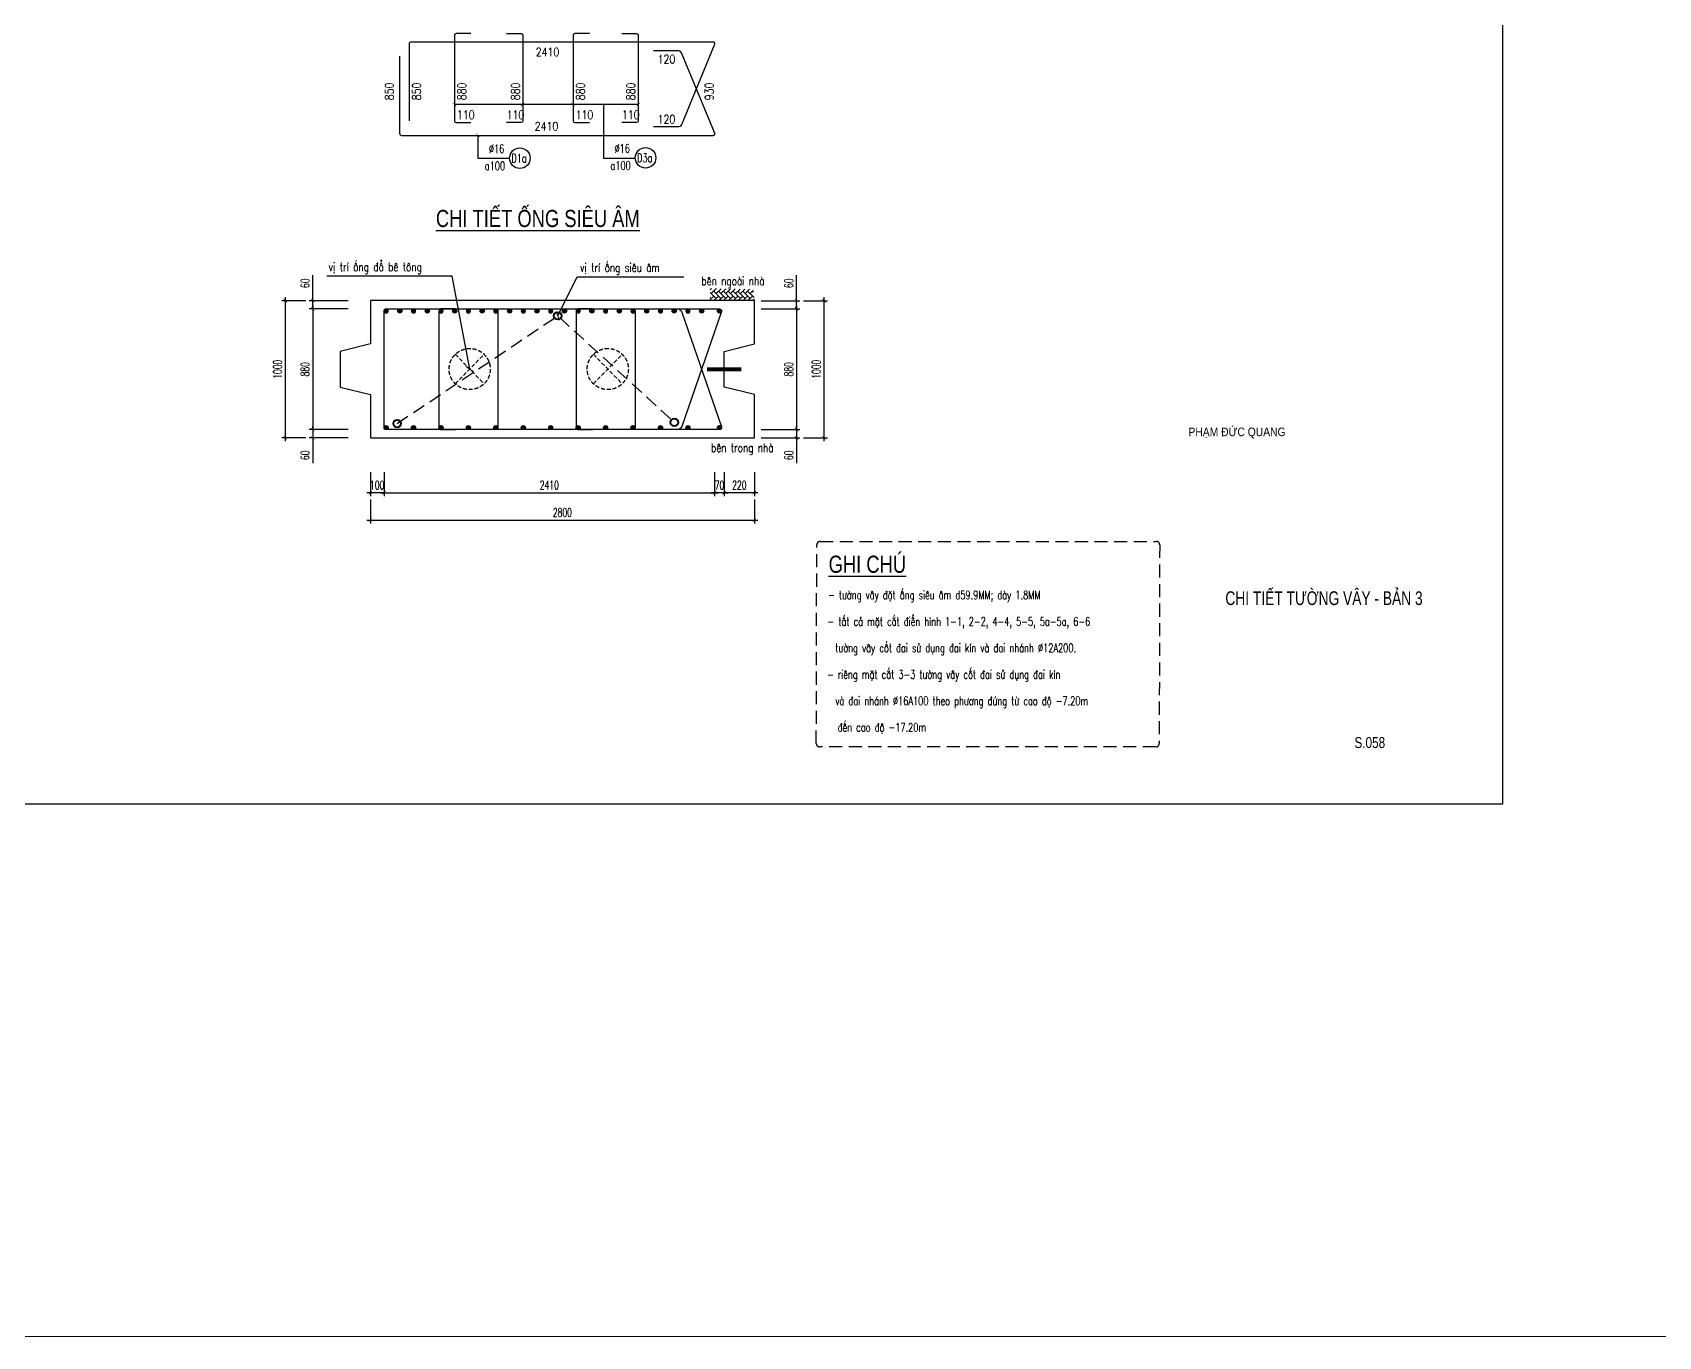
# Model space of a CAD drawing. Header units: millimetres. Extents: x -143483 to 1166745, y -1448440 to -1202244.
# Drawn here: x 208281 to 255695, y -1285398 to -1247386 of the extents above; entities that cross this region are included whole.
import ezdxf
from ezdxf.enums import TextEntityAlignment as Align

# ---------------------------------------------------------------- set-up
doc = ezdxf.new("R2010")
doc.units = ezdxf.units.MM
doc.header["$LTSCALE"] = 30
doc.header["$PDMODE"] = 3
doc.linetypes.add('DASHED', pattern=[19.05, 12.7, -6.35])
doc.layers.get('0').update_dxf_attribs({"lineweight": 9})
doc.layers.get('Defpoints').update_dxf_attribs({"lineweight": 9})
for name, color, linetype in [('0-Chu khung ten', 7, 'Continuous'), ('ccu11-Cotthep', 9, 'Continuous'), ('ccu11-Dim', 8, 'Continuous'), ('ccu11-Hatch', 8, 'Continuous'), ('ccu11-Manh', 8, 'Continuous'), ('ccu11-Text', 31, 'Continuous'), ('ccu11-Thay', 7, 'Continuous'), ('ccu11-Thep', 4, 'Continuous'), ('ccu11-Thep doc', 4, 'Continuous'), ('ccu11-Thepdai', 6, 'Continuous')]:
    doc.layers.add(name, color=color, linetype=linetype)
doc.layers.add('ccu11-Khuat', color=9, linetype='DASHED', lineweight=30)
doc.layers.add('Vicom_thep doc', color=1, linetype='Continuous', lineweight=35)
doc.styles.add('ccu11-dim', font='vnsimli.shx', dxfattribs={"width": 0.65, "bigfont": 'bigfont.shx'})
doc.styles.add('ccu11-VnAvantH', font='VHAVAN.TTF')
doc.styles.add('ccu11-VnAvH-B', font='VHAVANB.TTF')
doc.styles.add('ccu11-vnsimli', font='vnsimli.shx', dxfattribs={"width": 0.8, "bigfont": 'vns.shx'})
doc.styles.add('ccu11-vnsimple', font='vnsimple.shx', dxfattribs={"bigfont": 'bigfont.shx'})
doc.styles.add('ccu11_simli', font='vnsimli.shx', dxfattribs={"width": 0.8})
doc.styles.add('LoGoTTAs1', font='VHARIAL.TTF')
doc.styles.add('LoGoTTAs2', font='VHAVAN.TTF')
doc.styles.add('VNARIALH', font='VHARIAL.TTF')
doc.dimstyles.new('ccu11-100', dxfattribs={"dimscale": 100, "dimtxt": 2.5, "dimasz": 1, "dimexe": 1, "dimexo": 2, "dimgap": 1, "dimtad": 1, "dimdec": 0, "dimdsep": 46, "dimtxsty": 'ccu11-dim', "dimblk": 'ARCHTICK', "dimcen": -1, "dimdle": 1, "dimclrd": 256, "dimclre": 256, "dimclrt": 3, "dimadec": 0, "dimazin": 2, "dimtfac": 0.1, "dimtdec": 0, "dimtmove": 0, "dimatfit": 1, "dimldrblk": 'ARCHTICK', "dimfxl": 0, "dimtvp": 0.833333, "dimtolj": 1, "dimtzin": 12, "dimarcsym": 0})
doc.dimstyles.new('ccu11-100x4', dxfattribs={"dimscale": 100, "dimtxt": 2.5, "dimasz": 1, "dimexe": 1, "dimexo": 2, "dimgap": 1, "dimtad": 1, "dimdec": 0, "dimlfac": 0.25, "dimdsep": 46, "dimtxsty": 'ccu11-dim', "dimblk": 'ARCHTICK', "dimcen": -1, "dimdle": 1, "dimclrd": 256, "dimclre": 256, "dimclrt": 3, "dimadec": 0, "dimazin": 2, "dimtfac": 0.1, "dimtdec": 0, "dimtmove": 0, "dimatfit": 1, "dimldrblk": 'ARCHTICK', "dimfxl": 0, "dimtvp": 0.833333, "dimtolj": 1, "dimtzin": 12, "dimarcsym": 0})

# ---------------------------------------------------------------- blocks, each defined once
blk = doc.blocks.new('MCT')
at = {"ltscale": 0.005}
for p, q in [((-0.49, 0), (0.49, 0)), ((0.35, -0.35), (-0.35, 0.35)), ((-0.35, -0.35), (0.35, 0.35)), ((0, -0.49), (0, 0.49))]:
    blk.add_line(p, q, dxfattribs=at)
blk.add_circle((0, 0), 0.492, dxfattribs=at)
blk = doc.blocks.new('*U2123')
at = {"layer": 'ccu11-Thep doc', "xscale": -121.9200000001001, "yscale": 121.9200000001001, "zscale": 121.92, "rotation": 270}
blk.add_blockref('MCT', (0, 0), dxfattribs=at)
blk = doc.blocks.new('*U2124')
at = {"layer": 'ccu11-Thep doc', "color": 0, "linetype": 'ByBlock', "lineweight": -2, "transparency": 16777216}
for p in [(0, 0), (800, 0), (1600, 0), (2400, 0), (3200, 0), (4000, 0), (4800, 0), (5600, 0), (6400, 0), (7200, 0), (8000, 0), (8800, 0)]:
    blk.add_blockref('*U2123', p, dxfattribs=at)
blk = doc.blocks.new('*U2125')
at = {"layer": 'ccu11-Thep doc', "xscale": -121.9200000001001, "yscale": 121.9200000001001, "zscale": 121.92, "rotation": 270}
blk.add_blockref('MCT', (0, 0), dxfattribs=at)
blk = doc.blocks.new('*U2126')
at = {"layer": 'ccu11-Thep doc', "color": 0, "linetype": 'ByBlock', "lineweight": -2, "transparency": 16777216}
for p in [(0, 0), (800, 0), (1600, 0), (2400, 0), (3200, 0), (4000, 0), (4800, 0), (5600, 0), (6400, 0), (7200, 0), (8000, 0), (8800, 0)]:
    blk.add_blockref('*U2125', p, dxfattribs=at)
blk = doc.blocks.new('_ARCHTICK')
at = {"color": 0, "linetype": 'ByBlock', "const_width": 0.15}
blk.add_lwpolyline([(-0.5, -0.5), (0.5, 0.5)], dxfattribs=at)
blk = doc.blocks.new('*D2570')
at = {"layer": 'ccu11-Dim', "linetype": 'ByBlock', "lineweight": -2, "ltscale": 30, "transparency": 16777216}
for p, q in [((216453, -1255203), (216453, -1254463)), ((217481, -1255203), (216353, -1255203)), ((217481, -1255443), (216353, -1255443)), ((216453, -1255443), (216453, -1255203)), ((216453, -1255443), (216453, -1255543))]:
    blk.add_line(p, q, dxfattribs=at)
at = {"layer": 'Defpoints', "color": 0, "linetype": 'ByBlock', "ltscale": 30, "transparency": 16777216}
for p in [(216453, -1255443), (217681, -1255203), (217681, -1255443)]:
    blk.add_point(p, dxfattribs=at)
at = {"layer": 'ccu11-Dim', "linetype": 'ByBlock', "lineweight": -2, "ltscale": 30, "transparency": 16777216, "xscale": 100, "yscale": 100, "zscale": 100}
for p, rotation in [((216453, -1255203), 270), ((216453, -1255443), 90)]:
    blk.add_blockref('_ARCHTICK', p, dxfattribs=dict(at, rotation=rotation))
at = {"layer": 'ccu11-Dim', "color": 3, "linetype": 'ByBlock', "ltscale": 30, "transparency": 16777216, "insert": (216228, -1254695), "char_height": 250, "attachment_point": 5, "rotation": 90, "style": 'ccu11-dim'}
blk.add_mtext('\\A1;60', dxfattribs=at)
blk = doc.blocks.new('*D2571')
at = {"layer": 'ccu11-Dim', "linetype": 'ByBlock', "lineweight": -2, "ltscale": 30, "transparency": 16777216}
for p, q in [((217481, -1255443), (216353, -1255443)), ((216453, -1255343), (216453, -1259063)), ((217481, -1258963), (216353, -1258963))]:
    blk.add_line(p, q, dxfattribs=at)
at = {"layer": 'Defpoints', "color": 0, "linetype": 'ByBlock', "ltscale": 30, "transparency": 16777216}
for p in [(217681, -1255443), (216453, -1258963), (217681, -1258963)]:
    blk.add_point(p, dxfattribs=at)
at = {"layer": 'ccu11-Dim', "linetype": 'ByBlock', "lineweight": -2, "ltscale": 30, "transparency": 16777216, "xscale": 100, "yscale": 100, "zscale": 100}
for p, rotation in [((216453, -1255443), 90), ((216453, -1258963), 270)]:
    blk.add_blockref('_ARCHTICK', p, dxfattribs=dict(at, rotation=rotation))
at = {"layer": 'ccu11-Dim', "color": 3, "linetype": 'ByBlock', "ltscale": 30, "transparency": 16777216, "insert": (216228, -1257203), "char_height": 250, "attachment_point": 5, "rotation": 90, "style": 'ccu11-dim'}
blk.add_mtext('\\A1;880', dxfattribs=at)
blk = doc.blocks.new('*D2572')
at = {"layer": 'ccu11-Dim', "linetype": 'ByBlock', "lineweight": -2, "ltscale": 30, "transparency": 16777216}
for p, q in [((217481, -1258963), (216353, -1258963)), ((217481, -1259203), (216353, -1259203)), ((216453, -1258963), (216453, -1258863)), ((216453, -1258963), (216453, -1259203)), ((216453, -1259203), (216453, -1259942))]:
    blk.add_line(p, q, dxfattribs=at)
at = {"layer": 'Defpoints', "color": 0, "linetype": 'ByBlock', "ltscale": 30, "transparency": 16777216}
for p in [(216453, -1258963), (217681, -1258963), (217681, -1259203)]:
    blk.add_point(p, dxfattribs=at)
at = {"layer": 'ccu11-Dim', "linetype": 'ByBlock', "lineweight": -2, "ltscale": 30, "transparency": 16777216, "xscale": 100, "yscale": 100, "zscale": 100}
for p, rotation in [((216453, -1258963), 270), ((216453, -1259203), 90)]:
    blk.add_blockref('_ARCHTICK', p, dxfattribs=dict(at, rotation=rotation))
at = {"layer": 'ccu11-Dim', "color": 3, "linetype": 'ByBlock', "ltscale": 30, "transparency": 16777216, "insert": (216228, -1259711), "char_height": 250, "attachment_point": 5, "rotation": 90, "style": 'ccu11-dim'}
blk.add_mtext('\\A1;60', dxfattribs=at)
blk = doc.blocks.new('*D2573')
at = {"layer": 'ccu11-Dim', "linetype": 'ByBlock', "lineweight": -2, "ltscale": 30, "transparency": 16777216}
for p, q in [((216253, -1255203), (215553, -1255203)), ((215653, -1255103), (215653, -1259303)), ((216253, -1259203), (215553, -1259203))]:
    blk.add_line(p, q, dxfattribs=at)
at = {"layer": 'Defpoints', "color": 0, "linetype": 'ByBlock', "ltscale": 30, "transparency": 16777216}
for p in [(216453, -1255203), (215653, -1259203), (216453, -1259203)]:
    blk.add_point(p, dxfattribs=at)
at = {"layer": 'ccu11-Dim', "linetype": 'ByBlock', "lineweight": -2, "ltscale": 30, "transparency": 16777216, "xscale": 100, "yscale": 100, "zscale": 100}
for p, rotation in [((215653, -1255203), 90), ((215653, -1259203), 270)]:
    blk.add_blockref('_ARCHTICK', p, dxfattribs=dict(at, rotation=rotation))
at = {"layer": 'ccu11-Dim', "color": 3, "linetype": 'ByBlock', "ltscale": 30, "transparency": 16777216, "insert": (215428, -1257203), "char_height": 250, "attachment_point": 5, "rotation": 90, "style": 'ccu11-dim'}
blk.add_mtext('\\A1;1000', dxfattribs=at)
blk = doc.blocks.new('*D2574')
at = {"layer": 'ccu11-Dim', "linetype": 'ByBlock', "lineweight": -2, "ltscale": 30, "transparency": 16777216}
for p, q in [((228452, -1260203), (228452, -1260903)), ((229332, -1260203), (229332, -1260903)), ((229432, -1260803), (228352, -1260803))]:
    blk.add_line(p, q, dxfattribs=at)
at = {"layer": 'Defpoints', "color": 0, "linetype": 'ByBlock', "ltscale": 30, "transparency": 16777216}
for p in [(228452, -1260003), (229332, -1260003), (228452, -1260803)]:
    blk.add_point(p, dxfattribs=at)
at = {"layer": 'ccu11-Dim', "linetype": 'ByBlock', "lineweight": -2, "ltscale": 30, "transparency": 16777216, "xscale": 100, "yscale": 100, "zscale": 100, "rotation": 180}
blk.add_blockref('_ARCHTICK', (228452, -1260803), dxfattribs=at)
at = {"layer": 'ccu11-Dim', "linetype": 'ByBlock', "lineweight": -2, "ltscale": 30, "transparency": 16777216, "xscale": 100, "yscale": 100, "zscale": 100}
blk.add_blockref('_ARCHTICK', (229332, -1260803), dxfattribs=at)
at = {"layer": 'ccu11-Dim', "color": 3, "linetype": 'ByBlock', "ltscale": 30, "transparency": 16777216, "insert": (228892, -1260578), "char_height": 250, "attachment_point": 5, "style": 'ccu11-dim'}
blk.add_mtext('\\A1;220', dxfattribs=at)
blk = doc.blocks.new('*D2575')
at = {"layer": 'ccu11-Dim', "linetype": 'ByBlock', "lineweight": -2, "ltscale": 30, "transparency": 16777216}
for p, q in [((218132, -1261003), (218132, -1261703)), ((229332, -1261003), (229332, -1261703)), ((218032, -1261603), (229432, -1261603))]:
    blk.add_line(p, q, dxfattribs=at)
at = {"layer": 'Defpoints', "color": 0, "linetype": 'ByBlock', "ltscale": 30, "transparency": 16777216}
for p in [(218132, -1260803), (229332, -1260803), (229332, -1261603)]:
    blk.add_point(p, dxfattribs=at)
at = {"layer": 'ccu11-Dim', "linetype": 'ByBlock', "lineweight": -2, "ltscale": 30, "transparency": 16777216, "xscale": 100, "yscale": 100, "zscale": 100, "rotation": 180}
blk.add_blockref('_ARCHTICK', (218132, -1261603), dxfattribs=at)
at = {"layer": 'ccu11-Dim', "linetype": 'ByBlock', "lineweight": -2, "ltscale": 30, "transparency": 16777216, "xscale": 100, "yscale": 100, "zscale": 100}
blk.add_blockref('_ARCHTICK', (229332, -1261603), dxfattribs=at)
at = {"layer": 'ccu11-Dim', "color": 3, "linetype": 'ByBlock', "ltscale": 30, "transparency": 16777216, "insert": (223732, -1261378), "char_height": 250, "attachment_point": 5, "style": 'ccu11-dim'}
blk.add_mtext('\\A1;2800', dxfattribs=at)
blk = doc.blocks.new('*D2576')
at = {"layer": 'ccu11-Dim', "linetype": 'ByBlock', "lineweight": -2, "ltscale": 30, "transparency": 16777216}
for p, q in [((228172, -1260203), (228172, -1260903)), ((228452, -1260203), (228452, -1260903)), ((228172, -1260803), (228072, -1260803)), ((228452, -1260803), (228172, -1260803)), ((228452, -1260803), (228552, -1260803))]:
    blk.add_line(p, q, dxfattribs=at)
at = {"layer": 'Defpoints', "color": 0, "linetype": 'ByBlock', "ltscale": 30, "transparency": 16777216}
for p in [(228172, -1260003), (228452, -1260003), (228172, -1260803)]:
    blk.add_point(p, dxfattribs=at)
at = {"layer": 'ccu11-Dim', "linetype": 'ByBlock', "lineweight": -2, "ltscale": 30, "transparency": 16777216, "xscale": 100, "yscale": 100, "zscale": 100}
blk.add_blockref('_ARCHTICK', (228172, -1260803), dxfattribs=at)
at = {"layer": 'ccu11-Dim', "linetype": 'ByBlock', "lineweight": -2, "ltscale": 30, "transparency": 16777216, "xscale": 100, "yscale": 100, "zscale": 100, "rotation": 180}
blk.add_blockref('_ARCHTICK', (228452, -1260803), dxfattribs=at)
at = {"layer": 'ccu11-Dim', "color": 3, "linetype": 'ByBlock', "ltscale": 30, "transparency": 16777216, "insert": (228312, -1260578), "char_height": 250, "attachment_point": 5, "style": 'ccu11-dim'}
blk.add_mtext('\\A1;70', dxfattribs=at)
blk = doc.blocks.new('*D2577')
at = {"layer": 'ccu11-Dim', "linetype": 'ByBlock', "lineweight": -2, "ltscale": 30, "transparency": 16777216}
for p, q in [((218532, -1260203), (218532, -1260903)), ((228172, -1260203), (228172, -1260903)), ((218432, -1260803), (228272, -1260803))]:
    blk.add_line(p, q, dxfattribs=at)
at = {"layer": 'Defpoints', "color": 0, "linetype": 'ByBlock', "ltscale": 30, "transparency": 16777216}
for p in [(218532, -1260003), (228172, -1260003), (228172, -1260803)]:
    blk.add_point(p, dxfattribs=at)
at = {"layer": 'ccu11-Dim', "linetype": 'ByBlock', "lineweight": -2, "ltscale": 30, "transparency": 16777216, "xscale": 100, "yscale": 100, "zscale": 100, "rotation": 180}
blk.add_blockref('_ARCHTICK', (218532, -1260803), dxfattribs=at)
at = {"layer": 'ccu11-Dim', "linetype": 'ByBlock', "lineweight": -2, "ltscale": 30, "transparency": 16777216, "xscale": 100, "yscale": 100, "zscale": 100}
blk.add_blockref('_ARCHTICK', (228172, -1260803), dxfattribs=at)
at = {"layer": 'ccu11-Dim', "color": 3, "linetype": 'ByBlock', "ltscale": 30, "transparency": 16777216, "insert": (223352, -1260578), "char_height": 250, "attachment_point": 5, "style": 'ccu11-dim'}
blk.add_mtext('\\A1;2410', dxfattribs=at)
blk = doc.blocks.new('*D2578')
at = {"layer": 'ccu11-Dim', "linetype": 'ByBlock', "lineweight": -2, "ltscale": 30, "transparency": 16777216}
for p, q in [((218132, -1260203), (218132, -1260903)), ((218532, -1260203), (218532, -1260903)), ((218132, -1260803), (218032, -1260803)), ((218532, -1260803), (218132, -1260803)), ((218532, -1260803), (218632, -1260803))]:
    blk.add_line(p, q, dxfattribs=at)
at = {"layer": 'Defpoints', "color": 0, "linetype": 'ByBlock', "ltscale": 30, "transparency": 16777216}
for p in [(218132, -1260003), (218532, -1260003), (218132, -1260803)]:
    blk.add_point(p, dxfattribs=at)
at = {"layer": 'ccu11-Dim', "linetype": 'ByBlock', "lineweight": -2, "ltscale": 30, "transparency": 16777216, "xscale": 100, "yscale": 100, "zscale": 100}
blk.add_blockref('_ARCHTICK', (218132, -1260803), dxfattribs=at)
at = {"layer": 'ccu11-Dim', "linetype": 'ByBlock', "lineweight": -2, "ltscale": 30, "transparency": 16777216, "xscale": 100, "yscale": 100, "zscale": 100, "rotation": 180}
blk.add_blockref('_ARCHTICK', (218532, -1260803), dxfattribs=at)
at = {"layer": 'ccu11-Dim', "color": 3, "linetype": 'ByBlock', "ltscale": 30, "transparency": 16777216, "insert": (218332, -1260578), "char_height": 250, "attachment_point": 5, "style": 'ccu11-dim'}
blk.add_mtext('\\A1;100', dxfattribs=at)
blk = doc.blocks.new('*D2579')
at = {"layer": 'ccu11-Dim', "linetype": 'ByBlock', "lineweight": -2, "ltscale": 30, "transparency": 16777216}
for p, q in [((230561, -1255203), (230561, -1254463)), ((229532, -1255203), (230661, -1255203)), ((229532, -1255443), (230661, -1255443)), ((230561, -1255443), (230561, -1255203)), ((230561, -1255443), (230561, -1255543))]:
    blk.add_line(p, q, dxfattribs=at)
at = {"layer": 'Defpoints', "color": 0, "linetype": 'ByBlock', "ltscale": 30, "transparency": 16777216}
for p in [(229332, -1255203), (229332, -1255443), (230561, -1255443)]:
    blk.add_point(p, dxfattribs=at)
at = {"layer": 'ccu11-Dim', "linetype": 'ByBlock', "lineweight": -2, "ltscale": 30, "transparency": 16777216, "xscale": 100, "yscale": 100, "zscale": 100}
for p, rotation in [((230561, -1255203), 270), ((230561, -1255443), 90)]:
    blk.add_blockref('_ARCHTICK', p, dxfattribs=dict(at, rotation=rotation))
at = {"layer": 'ccu11-Dim', "color": 3, "linetype": 'ByBlock', "ltscale": 30, "transparency": 16777216, "insert": (230336, -1254695), "char_height": 250, "attachment_point": 5, "rotation": 90, "style": 'ccu11-dim'}
blk.add_mtext('\\A1;60', dxfattribs=at)
blk = doc.blocks.new('*D2580')
at = {"layer": 'ccu11-Dim', "linetype": 'ByBlock', "lineweight": -2, "ltscale": 30, "transparency": 16777216}
for p, q in [((229532, -1255443), (230661, -1255443)), ((230561, -1255343), (230561, -1259063)), ((229532, -1258963), (230661, -1258963))]:
    blk.add_line(p, q, dxfattribs=at)
at = {"layer": 'Defpoints', "color": 0, "linetype": 'ByBlock', "ltscale": 30, "transparency": 16777216}
for p in [(229332, -1255443), (229332, -1258963), (230561, -1258963)]:
    blk.add_point(p, dxfattribs=at)
at = {"layer": 'ccu11-Dim', "linetype": 'ByBlock', "lineweight": -2, "ltscale": 30, "transparency": 16777216, "xscale": 100, "yscale": 100, "zscale": 100}
for p, rotation in [((230561, -1255443), 90), ((230561, -1258963), 270)]:
    blk.add_blockref('_ARCHTICK', p, dxfattribs=dict(at, rotation=rotation))
at = {"layer": 'ccu11-Dim', "color": 3, "linetype": 'ByBlock', "ltscale": 30, "transparency": 16777216, "insert": (230336, -1257203), "char_height": 250, "attachment_point": 5, "rotation": 90, "style": 'ccu11-dim'}
blk.add_mtext('\\A1;880', dxfattribs=at)
blk = doc.blocks.new('*D2581')
at = {"layer": 'ccu11-Dim', "linetype": 'ByBlock', "lineweight": -2, "ltscale": 30, "transparency": 16777216}
for p, q in [((229532, -1258963), (230661, -1258963)), ((229532, -1259203), (230661, -1259203)), ((230561, -1258963), (230561, -1258863)), ((230561, -1258963), (230561, -1259203)), ((230561, -1259203), (230561, -1259942))]:
    blk.add_line(p, q, dxfattribs=at)
at = {"layer": 'Defpoints', "color": 0, "linetype": 'ByBlock', "ltscale": 30, "transparency": 16777216}
for p in [(229332, -1258963), (229332, -1259203), (230561, -1258963)]:
    blk.add_point(p, dxfattribs=at)
at = {"layer": 'ccu11-Dim', "linetype": 'ByBlock', "lineweight": -2, "ltscale": 30, "transparency": 16777216, "xscale": 100, "yscale": 100, "zscale": 100}
for p, rotation in [((230561, -1258963), 270), ((230561, -1259203), 90)]:
    blk.add_blockref('_ARCHTICK', p, dxfattribs=dict(at, rotation=rotation))
at = {"layer": 'ccu11-Dim', "color": 3, "linetype": 'ByBlock', "ltscale": 30, "transparency": 16777216, "insert": (230336, -1259711), "char_height": 250, "attachment_point": 5, "rotation": 90, "style": 'ccu11-dim'}
blk.add_mtext('\\A1;60', dxfattribs=at)
blk = doc.blocks.new('*D2582')
at = {"layer": 'ccu11-Dim', "linetype": 'ByBlock', "lineweight": -2, "ltscale": 30, "transparency": 16777216}
for p, q in [((230761, -1255203), (231461, -1255203)), ((231361, -1255103), (231361, -1259303)), ((230761, -1259203), (231461, -1259203))]:
    blk.add_line(p, q, dxfattribs=at)
at = {"layer": 'Defpoints', "color": 0, "linetype": 'ByBlock', "ltscale": 30, "transparency": 16777216}
for p in [(230561, -1255203), (230561, -1259203), (231361, -1259203)]:
    blk.add_point(p, dxfattribs=at)
at = {"layer": 'ccu11-Dim', "linetype": 'ByBlock', "lineweight": -2, "ltscale": 30, "transparency": 16777216, "xscale": 100, "yscale": 100, "zscale": 100}
for p, rotation in [((231361, -1255203), 90), ((231361, -1259203), 270)]:
    blk.add_blockref('_ARCHTICK', p, dxfattribs=dict(at, rotation=rotation))
at = {"layer": 'ccu11-Dim', "color": 3, "linetype": 'ByBlock', "ltscale": 30, "transparency": 16777216, "insert": (231136, -1257203), "char_height": 250, "attachment_point": 5, "rotation": 90, "style": 'ccu11-dim'}
blk.add_mtext('\\A1;1000', dxfattribs=at)
blk = doc.blocks.new('ccu11_block_thep')
at = {"layer": 'ccu11-Thep', "color": 3}
for p, q in [((-0.4, 0), (0.4, 0)), ((-0.28, 0.28), (0.28, -0.28)), ((0.28, 0.28), (-0.28, -0.28)), ((0, 0.4), (0, -0.4))]:
    blk.add_line(p, q, dxfattribs=at)
at = {"layer": 'ccu11-Thep', "color": 1, "const_width": 0.0667}
blk.add_lwpolyline([(-0.4, 0, 1), (0.4, 0, 1), (-0.4, 0, 1)], format="xyb", dxfattribs=at)
at = {"layer": 'ccu11-Thep', "color": 1}
blk.add_circle((0, 0), 0.4, dxfattribs=at)
blk = doc.blocks.new('*U2127')
at = {"layer": 'Vicom_thep doc', "xscale": -150, "yscale": 150, "zscale": 150, "rotation": 180}
blk.add_blockref('ccu11_block_thep', (0, 0), dxfattribs=at)
blk = doc.blocks.new('*U2128')
at = {"layer": 'ccu11-Thep doc', "color": 0, "linetype": 'ByBlock', "lineweight": -2, "transparency": 16777216}
for p in [(0, 0), (800, 0), (1600, 0), (2400, 0), (3200, 0), (4000, 0), (4800, 0), (5600, 0), (6400, 0), (7200, 0), (8000, 0), (8800, 0)]:
    blk.add_blockref('*U2127', p, dxfattribs=at)
blk = doc.blocks.new('ccu11_88_tenbv')
at = {"layer": '0-Chu khung ten', "color": 31, "style": 'LoGoTTAs2', "width": 0.8}
for p in [(-8837, 8052), (-8800, 6853)]:
    blk.add_attdef('...', p, '', height=220, dxfattribs=at)
at = {"layer": '0-Chu khung ten', "color": 31}
for tag, height, style, width, p in [('1', 500, 'VNARIALH', 0.85, (-4500, 3869)), ('2', 500, 'VNARIALH', 0.85, (-4500, 2917)), ('S1-01-1', 700, 'LoGoTTAs1', 0.8, (-2250, 607)), ('1/100', 350, 'VNARIALH', 0.85, (-6750, 229))]:
    blk.add_attdef(tag, text='', height=height, dxfattribs=dict(at, style=style, width=width)).set_placement(p, align=Align.CENTER)
blk = doc.blocks.new('SHD')
at = {"layer": 'ccu11-Cotthep'}
blk.add_circle((300, 0), 300, dxfattribs=at)
at = {"layer": 'ccu11-Cotthep', "color": 31, "style": 'ccu11_simli', "width": 0.8}
blk.add_attdef('DK', text='', height=250, dxfattribs=at).set_placement((-101, 65), align=Align.BOTTOM_RIGHT)
blk.add_attdef('KH', text='', height=250, dxfattribs=at).set_placement((300, 0), align=Align.MIDDLE)
blk.add_attdef('KC', text='', height=250, dxfattribs=at).set_placement((-101, -142), align=Align.TOP_RIGHT)

msp = doc.modelspace()

# ---------------------------------------------------------------- hatches: boundary and pattern name
at = {"layer": 'ccu11-Hatch', "ltscale": 10}
h = msp.add_hatch(dxfattribs=at)
h.set_pattern_fill('AR-HBONE', color=256, scale=25, angle=270, style=0)
h.set_pattern_definition([(45, (-3033810.42, 521253.51), (141.4213562, 4e-14), [300, -100]), (315, (-3033739.71, 521324.22), (141.4213562, 4e-14), [300, -100])])
h.paths.add_polyline_path([(228040.08, -1254849.96), (228040.08, -1255202.68), (229332.44, -1255202.68), (229289.58, -1254871.38)])

# ---------------------------------------------------------------- linework, layer by layer
at = {"layer": 'ccu11-Khuat', "ltscale": 0.3}
for p, q in [((220609.86, -1256766.97), (221448.09, -1257625.67)), ((220609.86, -1257625.67), (221448.09, -1256766.97)), ((224637.09, -1256766.97), (225475.33, -1257625.67)), ((224637.09, -1257625.67), (225475.33, -1256766.97))]:
    msp.add_line(p, q, dxfattribs=at)
at = {"layer": 'ccu11-Khuat', "flags": 128}
msp.add_lwpolyline([(218913.73, -1258785.78), (223596.96, -1255645.76), (226998.95, -1258751.76)], dxfattribs=at)
at = {"layer": 'ccu11-Khuat'}
msp.add_lwpolyline([(231250.69, -1262219.48), (241049.91, -1262219.48, -0.41421356), (241149.91, -1262319.48), (241135.3, -1268112.39, -0.41421356), (241035.3, -1268212.39), (231236.08, -1268212.39, -0.41421356), (231136.08, -1268112.39), (231150.69, -1262319.48, -0.41421356)], format="xyb", close=True, dxfattribs=at)
at = {"layer": 'ccu11-Khuat', "ltscale": 0.3}
for centre in [(221028.98, -1257196.32), (225056.21, -1257196.32)]:
    msp.add_circle(centre, 600, dxfattribs=at)
at = {"layer": 'ccu11-Thay'}
for p, q in [((229332.44, -1255202.68), (218132.44, -1255202.68)), ((218132.44, -1255202.68), (218132.44, -1256462.68)), ((229332.44, -1256462.68), (229332.44, -1255202.68)), ((218132.44, -1256462.68), (217252.67, -1256682.68)), ((228452.67, -1256682.68), (229332.44, -1256462.68)), ((217252.67, -1256682.68), (217252.67, -1257722.68)), ((228452.67, -1257722.68), (228452.67, -1256682.68)), ((217252.67, -1257722.68), (218132.44, -1257942.68)), ((229332.44, -1257942.68), (228452.67, -1257722.68)), ((218132.44, -1257942.68), (218132.44, -1259202.68)), ((229332.44, -1259202.68), (229332.44, -1257942.68)), ((218132.44, -1259202.68), (229332.44, -1259202.68))]:
    msp.add_line(p, q, dxfattribs=at)
msp.add_lwpolyline([(167046.73, -1210408.39), (251146.73, -1210408.39), (251146.73, -1269879.11), (167046.73, -1269879.11)], close=True, dxfattribs=at)
at = {"layer": 'ccu11-Thay', "ltscale": 30}
for centre, radius in [((223596.96, -1255645.76), 120), ((223596.96, -1255645.76), 100), ((218913.73, -1258785.78), 120), ((218913.73, -1258785.78), 100), ((226998.95, -1258751.76), 120), ((226998.95, -1258751.76), 100)]:
    msp.add_circle(centre, radius, dxfattribs=at)
at = {"layer": 'ccu11-Thep', "const_width": 120}
msp.add_lwpolyline([(227952.44, -1257202.68), (228952.44, -1257202.68)], dxfattribs=at)
at = {"layer": 'ccu11-Thepdai', "flags": 128}
for points in [[(221062.79, -1247416.67), (220632.79, -1247416.67, 0.38911631), (220582.79, -1247466.67), (220582.79, -1249911.43), (220582.79, -1249963.73, 0.38911631), (220632.79, -1250013.73), (221062.79, -1250013.73)], [(222103.13, -1247416.67), (222533.13, -1247416.67, -0.38911631), (222583.13, -1247466.67), (222583.13, -1249911.43), (222583.13, -1249963.73, -0.38911631), (222533.13, -1250013.73), (222103.13, -1250013.73)], [(224523.5, -1247416.67), (224093.5, -1247416.67, 0.38911631), (224043.5, -1247466.67), (224043.5, -1249911.43), (224043.5, -1249963.73, 0.38911631), (224093.5, -1250013.73), (224523.5, -1250013.73)], [(225464.33, -1247416.67), (225894.33, -1247416.67, -0.38911631), (225944.33, -1247466.67), (225944.33, -1249911.43), (225944.33, -1249963.73, -0.38911631), (225894.33, -1250013.73), (225464.33, -1250013.73)]]:
    msp.add_lwpolyline(points, format="xyb", dxfattribs=at)
at = {"layer": 'ccu11-Thepdai'}
for points in [[(218982.79, -1248074.39), (218982.79, -1250323.91, 0.41421356), (219042.79, -1250383.91), (228133.77, -1250383.91, 0.65283078), (228170.61, -1250300.1), (227209.7, -1247982.92, 0.30093739), (227097.93, -1247918.85), (226384.95, -1247918.85)], [(226384.95, -1250130.18), (227105.41, -1250130.18, 0.26628921), (227217.18, -1250066.11), (228170.63, -1247746.6, 0.64209887), (228132.79, -1247663.91), (219323.08, -1247663.91, 0.41421356), (219263.08, -1247723.91), (219263.08, -1249957.89)], [(226384.23, -1255442.68), (227104.7, -1255442.68, -0.23620228), (227216.47, -1255535.43), (228370.35, -1258882.18, -0.5204497), (228313.96, -1258962.68), (218582.44, -1258962.68, -0.41421356), (218532.44, -1258912.68), (218532.44, -1255492.68, -0.41421356), (218582.44, -1255442.68), (228313.96, -1255442.68, -0.5204497), (228370.35, -1255523.18), (227216.47, -1258869.94, -0.23620228), (227104.7, -1258962.68), (226384.23, -1258962.68)], [(220613.12, -1255442.68), (220193.12, -1255442.68, 0.41421356), (220133.12, -1255502.68), (220133.12, -1258902.68, 0.41421356), (220193.12, -1258962.68), (220613.12, -1258962.68)], [(221373.12, -1255442.68), (221793.12, -1255442.68, -0.41421356), (221853.12, -1255502.68), (221853.12, -1258902.68, -0.41421356), (221793.12, -1258962.68), (221373.12, -1258962.68)], [(224613.12, -1255442.68), (224193.12, -1255442.68, 0.41421356), (224133.12, -1255502.68), (224133.12, -1258902.68, 0.41421356), (224193.12, -1258962.68), (224613.12, -1258962.68)], [(225373.12, -1255442.68), (225793.12, -1255442.68, -0.41421356), (225853.12, -1255502.68), (225853.12, -1258902.68, -0.41421356), (225793.12, -1258962.68), (225373.12, -1258962.68)]]:
    msp.add_lwpolyline(points, format="xyb", dxfattribs=at)
at = {"layer": 'Defpoints', "color": 2}
msp.add_line((-139032.75, -1285397.81), (1029102.19, -1285397.81), dxfattribs=at)

# ---------------------------------------------------------------- block references
at = {"layer": 'ccu11-Cotthep', "yscale": 100, "zscale": 100, "rotation": 180}
for p, xscale in [((220582.79, -1249487.03), -100), ((222566.93, -1249487.03), 100), ((224043.5, -1249487.03), -100)]:
    msp.add_blockref('_ARCHTICK', p, dxfattribs=dict(at, xscale=xscale))
at = {"layer": 'ccu11-Cotthep'}
ref = msp.add_blockref('SHD', (222193.38, -1251049.88), dxfattribs=at)
ref.add_attrib('KH', 'D1a', dxfattribs={"color": 31, "height": 250, "style": 'ccu11-vnsimple', "width": 0.7}).set_placement((222468.38, -1251049.88), align=Align.MIDDLE_CENTER)
ref.add_attrib('KC', 'a100', dxfattribs={"color": 31, "height": 250, "style": 'ccu11-vnsimple', "width": 0.7}).set_placement((221764.8, -1251149.88), align=Align.TOP_CENTER)
ref.add_attrib('DK', '`16', dxfattribs={"color": 31, "height": 250, "style": 'ccu11-vnsimple', "width": 0.7}).set_placement((221812.59, -1250974.88), align=Align.BOTTOM_CENTER)
ref = msp.add_blockref('SHD', (225858.19, -1251038.88), dxfattribs=at)
ref.add_attrib('KH', 'D3a', dxfattribs={"color": 31, "height": 250, "style": 'ccu11-vnsimple', "width": 0.7}).set_placement((226133.19, -1251038.88), align=Align.MIDDLE_CENTER)
ref.add_attrib('KC', 'a100', dxfattribs={"color": 31, "height": 250, "style": 'ccu11-vnsimple', "width": 0.7}).set_placement((225429.61, -1251138.88), align=Align.TOP_CENTER)
ref.add_attrib('DK', '`16', dxfattribs={"color": 31, "height": 250, "style": 'ccu11-vnsimple', "width": 0.7}).set_placement((225477.41, -1250963.88), align=Align.BOTTOM_CENTER)
at = {"layer": 'ccu11-Text'}
ref = msp.add_blockref('ccu11_88_tenbv', (251159.28, -1269879.11), dxfattribs=dict(at, xscale=0.9648990920163515, yscale=0.9648990920163515, zscale=0.9648990920163515))
ref.add_attrib('1', 'CHI TIÕT T¦êNG V¢Y - B¶N 3', dxfattribs={"layer": '0-Chu khung ten', "color": 1, "height": 400.4762, "style": 'ccu11-VnAvantH', "width": 0.75}).set_placement((245941.73, -1263675.88), align=Align.TOP_CENTER)
ref.add_attrib('S1-01-1', 'S.058', dxfattribs={"layer": '0-Chu khung ten', "color": 31, "height": 320.381, "style": 'ccu11-VnAvantH', "width": 0.8}).set_placement((247276.89, -1268244.82), align=Align.CENTER)
ref.add_attrib('...', 'ph¹m ®øc quang', dxfattribs={"layer": '0-Chu khung ten', "color": 1, "height": 250, "style": 'ccu11-VnAvantH', "width": 0.9}).set_placement((243404.98, -1259153.33), align=Align.CENTER)
at = {"layer": 'ccu11-Thep doc'}
msp.add_blockref('*U2124', (218592.44, -1255502.68), dxfattribs=at)
at = {"layer": 'ccu11-Thep doc', "xscale": -1, "rotation": 180}
for name, p in [('*U2128', (218992.44, -1255502.68)), ('*U2126', (218592.44, -1258902.68))]:
    msp.add_blockref(name, p, dxfattribs=at)
at = {"layer": 'ccu11-Thep doc', "xscale": 121.9200000001001, "yscale": 121.9200000001001, "zscale": 121.9200000001001, "rotation": 90.00000000000001}
for p in [(228312.79, -1255502.68), (228312.79, -1258902.68)]:
    msp.add_blockref('MCT', p, dxfattribs=at)

# ---------------------------------------------------------------- texts
at = {"layer": 'ccu11-Text'}
for s, height, style, width, p in [('2410', 250, 'ccu11-vnsimli', 0.8, (222957.07, -1248079.18)), ('120', 250, 'ccu11-vnsimli', 0.8, (226510.19, -1248285.47)), ('110', 250, 'ccu11-vnsimli', 0.8, (220658.43, -1249910.94)), ('110', 250, 'ccu11-vnsimli', 0.8, (222107.49, -1249910.94)), ('110', 250, 'ccu11-vnsimli', 0.8, (224119.14, -1249910.94)), ('110', 250, 'ccu11-vnsimli', 0.8, (225468.69, -1249910.94)), ('120', 250, 'ccu11-vnsimli', 0.8, (226510.19, -1250038.56)), ('2410', 250, 'ccu11-vnsimli', 0.8, (222926.83, -1250244.71)), ('vÞ trÝ èng ®æ bª t«ng', 250, 'ccu11-vnsimli', 0.75, (216917.5, -1254343.88)), ('vÞ trÝ èng siªu ©m', 250, 'ccu11-vnsimli', 0.75, (224249.45, -1254363.82)), ('%%uGHI CHó', 500, 'ccu11-VnAvH-B', 0.8, (231495.5, -1263135.88))]:
    msp.add_text(s, height=height, dxfattribs=dict(at, style=style, width=width)).set_placement(p)
at = {"layer": 'ccu11-Text', "style": 'ccu11-vnsimli', "width": 0.8}
for s, p in [('850', (218810.48, -1249359.65)), ('850', (219605.76, -1249359.65)), ('880', (220925.48, -1249359.65)), ('880', (222490.44, -1249359.65)), ('880', (224386.18, -1249359.65)), ('880', (225851.64, -1249359.65)), ('930', (228140.18, -1249359.65))]:
    msp.add_text(s, height=250, rotation=90, dxfattribs=at).set_placement(p)
at = {"layer": 'ccu11-Text', "style": 'ccu11-VnAvH-B', "width": 0.8}
msp.add_text('%%Uchi tiÕt èng siªu ©m', height=500, dxfattribs=at).set_placement((223015.78, -1253056.56), align=Align.CENTER)
at = {"layer": 'ccu11-Text', "linetype": 'Continuous', "style": 'ccu11-vnsimli', "width": 0.75}
for s, p in [('bªn ngoµi nhµ', (228705.67, -1254754.54)), ('bªn trong nhµ', (228978.44, -1259614.58))]:
    msp.add_text(s, height=250, dxfattribs=at).set_placement(p, align=Align.CENTER)
at = {"layer": 'ccu11-Text', "linetype": 'Continuous', "style": 'ccu11-vnsimli', "width": 0.7}
msp.add_text('- t\xadêng v©y ®Æt èng siªu ©m d59.9MM; dµy 1.8MM', height=250, dxfattribs=at).set_placement((231480.89, -1263907.59))
at = {"layer": 'ccu11-Text', "color": 2, "linetype": 'Continuous', "style": 'ccu11-vnsimli', "width": 0.7}
for s, p in [('- tÊt c¶ mÆt c¾t ®iÓn h×nh 1-1, 2-2, 4-4, 5-5, 5a-5a, 6-6', (231466.28, -1264679.3)), ('  t\xadêng v©y cèt ®ai sö dông ®ai kÝn vµ ®ai nh¸nh `12A200.', (231451.68, -1265451))]:
    msp.add_text(s, height=250, dxfattribs=at).set_placement(p)
at = {"layer": 'ccu11-Text', "color": 3, "linetype": 'Continuous', "style": 'ccu11-vnsimli', "width": 0.7}
for s, p in [('- riªng mÆt c¾t 3-3 t\xadêng v©y cèt ®ai sö dông ®ai kÝn', (231451.68, -1266222.71)), ('  vµ ®ai nh¸nh `16A100 theo ph\xad¬ng ®øng tõ cao ®é -7.20m', (231451.68, -1266994.42)), ('®Õn cao ®é -17.20m', (231759.53, -1267766.12))]:
    msp.add_text(s, height=250, dxfattribs=at).set_placement(p)

# ---------------------------------------------------------------- dimensions: what is measured, and where the dimension line sits
at = {"layer": 'ccu11-Dim', "linetype": 'ByBlock', "ltscale": 30}
for base, p1, p2, angle, picture, middle in [((216452.67, -1255442.68), (217681.07, -1255202.68), (217681.07, -1255442.68), 90, '*D2570', (216452.67, -1254694.7)), ((230560.83, -1255442.68), (229332.44, -1255202.68), (229332.44, -1255442.68), 90, '*D2579', (230560.83, -1254694.7)), ((216452.67, -1258962.68), (217681.07, -1259202.68), (217681.07, -1258962.68), 270, '*D2572', (216452.67, -1259710.67)), ((230560.83, -1258962.68), (229332.44, -1259202.68), (229332.44, -1258962.68), 270, '*D2581', (230560.83, -1259710.67))]:
    dim = msp.add_linear_dim(base=base, p1=p1, p2=p2, angle=angle, dimstyle='ccu11-100x4', dxfattribs=at)
    dim.commit()
    dim.dimension.update_dxf_attribs({"geometry": picture, "text_midpoint": middle, "dimtype": 160})
for base, p1, p2, picture, middle in [((215652.67, -1259202.68), (216452.67, -1255202.68), (216452.67, -1259202.68), '*D2573', (215427.67, -1257202.68)), ((231360.83, -1259202.68), (230560.83, -1255202.68), (230560.83, -1259202.68), '*D2582', (231135.83, -1257202.68))]:
    dim = msp.add_linear_dim(base=base, p1=p1, p2=p2, angle=90, dimstyle='ccu11-100x4', dxfattribs=at)
    dim.commit()
    dim.dimension.update_dxf_attribs({"geometry": picture, "text_midpoint": middle})
for base, p1, p2, picture, middle in [((216452.67, -1258962.68), (217681.07, -1255442.68), (217681.07, -1258962.68), '*D2571', (216227.67, -1257202.68)), ((230560.83, -1258962.68), (229332.44, -1255442.68), (229332.44, -1258962.68), '*D2580', (230335.83, -1257202.68))]:
    dim = msp.add_linear_dim(base=base, p1=p1, p2=p2, angle=90, dimstyle='ccu11-100x4', override={"dimtmove": 1}, dxfattribs=at)
    dim.commit()
    dim.dimension.update_dxf_attribs({"geometry": picture, "text_midpoint": middle})
for base, p1, p2, picture, middle in [((218132.44, -1260803.04), (218532.44, -1260003.04), (218132.44, -1260003.04), '*D2578', (218332.44, -1260578.04)), ((228172.44, -1260803.04), (228452.44, -1260003.04), (228172.44, -1260003.04), '*D2576', (228312.44, -1260578.04))]:
    dim = msp.add_linear_dim(base=base, p1=p1, p2=p2, dimstyle='ccu11-100x4', override={"dimtix": 1}, dxfattribs=at)
    dim.commit()
    dim.dimension.update_dxf_attribs({"geometry": picture, "text_midpoint": middle})
for base, p1, p2, picture, middle in [((228172.44, -1260803.04), (218532.44, -1260003.04), (228172.44, -1260003.04), '*D2577', (223352.44, -1260578.04)), ((228452.44, -1260803.04), (229332.44, -1260003.04), (228452.44, -1260003.04), '*D2574', (228892.44, -1260578.04)), ((229332.44, -1261603.04), (218132.44, -1260803.04), (229332.44, -1260803.04), '*D2575', (223732.44, -1261378.04))]:
    dim = msp.add_linear_dim(base=base, p1=p1, p2=p2, dimstyle='ccu11-100x4', dxfattribs=at)
    dim.commit()
    dim.dimension.update_dxf_attribs({"geometry": picture, "text_midpoint": middle})

# ---------------------------------------------------------------- leaders
at = {"layer": 'ccu11-Cotthep', "linetype": 'ByBlock', "ltscale": 30}
for points in [[(225944.33, -1249487.03), (220582.79, -1249487.03)], [(221264.38, -1250383.91), (221264.38, -1251049.88), (222193.38, -1251049.88)]]:
    msp.add_leader(points, dimstyle='ccu11-100x4', dxfattribs=at)
msp.add_leader([(224929.08, -1249487.03), (224929.08, -1251049.88), (225858.19, -1251049.88)], dimstyle='ccu11-100x4', override={"dimldrblk": 'None'}, dxfattribs=at)
at = {"layer": 'ccu11-Manh', "linetype": 'ByBlock'}
for points in [[(221028.98, -1257196.32), (220517.76, -1254483.93), (216863.37, -1254483.93)], [(223596.96, -1255645.76), (224162.58, -1254503.88), (227269.44, -1254503.88)]]:
    msp.add_leader(points, dimstyle='ccu11-100', override={"dimasz": 2, "dimgap": 1, "dimtad": 0}, dxfattribs=at)

doc.saveas('drawing.dxf')
